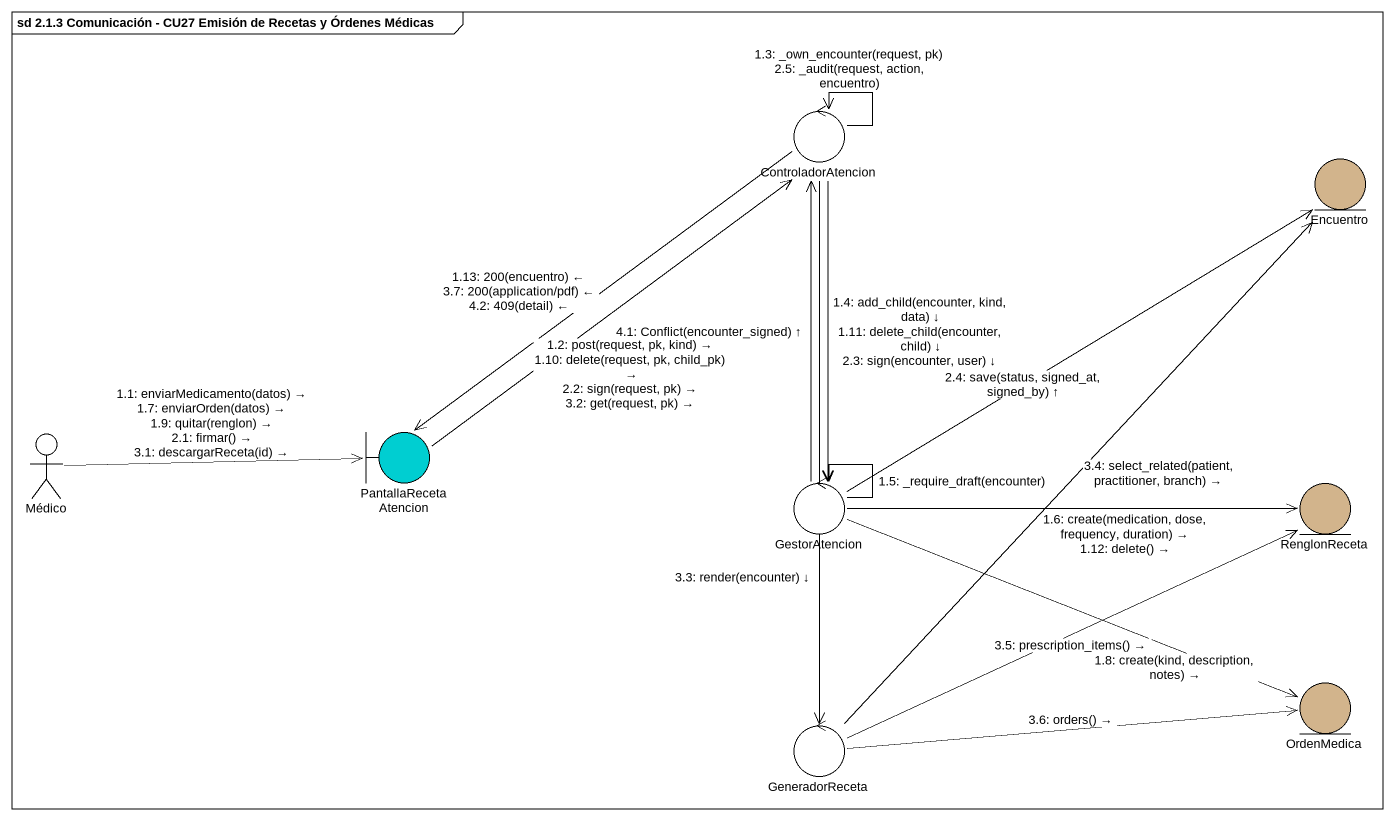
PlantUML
@startuml
mainframe sd 2.1.3 Comunicación - CU27 Emisión de Recetas y Órdenes Médicas
control ControladorAtencion
entity Encuentro #D2B48C
actor Médico
boundary PantallaRecetaAtencion #00CED1
control GestorAtencion
entity RenglonReceta #D2B48C
entity OrdenMedica #D2B48C
control GeneradorReceta
Médico -right-> PantallaRecetaAtencion : 1.1: enviarMedicamento(datos) →\n1.7: enviarOrden(datos) →\n1.9: quitar(renglon) →\n2.1: firmar() →\n3.1: descargarReceta(id) →
PantallaRecetaAtencion -up-> ControladorAtencion : 1.2: post(request, pk, kind) →\n1.10: delete(request, pk, child_pk) →\n2.2: sign(request, pk) →\n3.2: get(request, pk) →
ControladorAtencion --> ControladorAtencion : 1.3: _own_encounter(request, pk)\n2.5: _audit(request, action, encuentro)
ControladorAtencion --> GestorAtencion : 1.4: add_child(encounter, kind, data) ↓\n1.11: delete_child(encounter, child) ↓\n2.3: sign(encounter, user) ↓
GestorAtencion --> GestorAtencion : 1.5: _require_draft(encounter)
GestorAtencion -right-> RenglonReceta : 1.6: create(medication, dose, frequency, duration) →\n1.12: delete() →
GestorAtencion -right-> OrdenMedica : 1.8: create(kind, description, notes) →
ControladorAtencion --> PantallaRecetaAtencion : 1.13: 200(encuentro) ←\n3.7: 200(application/pdf) ←\n4.2: 409(detail) ←
GestorAtencion -up-> Encuentro : 2.4: save(status, signed_at, signed_by) ↑
ControladorAtencion --> GeneradorReceta : 3.3: render(encounter) ↓
GeneradorReceta -up-> Encuentro : 3.4: select_related(patient, practitioner, branch) →
GeneradorReceta -right-> RenglonReceta : 3.5: prescription_items() →
GeneradorReceta -right-> OrdenMedica : 3.6: orders() →
GestorAtencion -up-> ControladorAtencion : 4.1: Conflict(encounter_signed) ↑
@enduml
